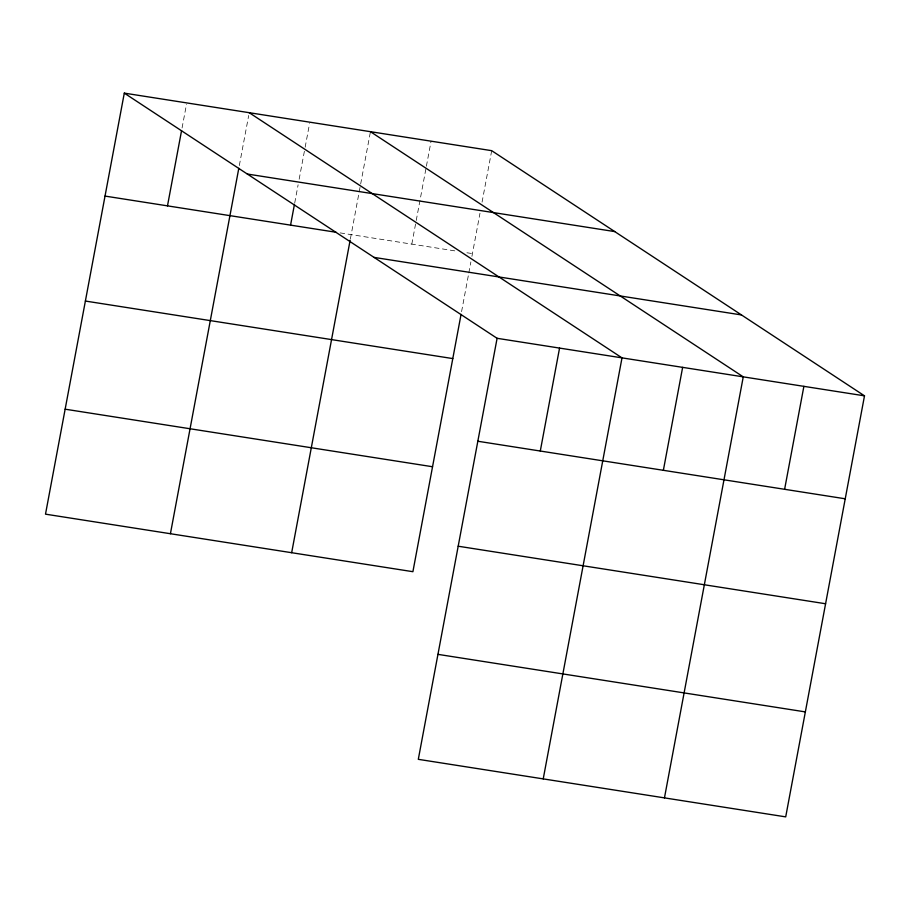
<?xml version="1.0" encoding="UTF-8"?>
<svg xmlns="http://www.w3.org/2000/svg" width="910" height="910" viewBox="0 0 910 910"><rect width="100%" height="100%" fill="white"/><g stroke="black" fill="none" stroke-linecap="round" stroke-linejoin="round"><path stroke-width="0.68" stroke-dasharray="4.55 3.41" d="M182.068 127.957L186.493 104.309M239.319 165.563L248.692 115.479M294.738 202.885L298.116 184.798M299.162 179.225L304.884 148.626M305.146 147.238L309.571 123.578M350.418 238.773L370.45 131.688M411.809 244.13L415.972 221.869M416.234 220.482L426.13 167.611M426.392 166.223L431.078 141.175M461.575 311.629L468.559 274.342M468.809 272.954L470.879 261.909M471.915 256.381L479.979 213.281M482.061 202.145L491.696 150.673M340.169 232.903L455.899 251.035M466.921 252.764L472.426 253.617"/><path stroke-width="1.36" d="M124.295 93.127L497.099 338.304L418.304 759.327L785.705 816.873L864.5 395.839L491.696 150.673L124.295 93.127L45.5 514.161L412.901 571.696L461.063 314.394M167.486 205.865L181.545 130.733M170.42 533.726L238.795 168.35M290.563 225.134L294.476 204.272M291.666 552.711L350.157 240.16M540.29 451.03L559.559 348.086M543.225 778.892L622.008 357.869L249.215 112.692M663.367 470.311L682.636 367.356M664.459 797.877L743.254 376.854L370.45 131.688M784.613 489.296L803.883 386.352M247.315 174.037L614.728 231.584M105.025 196.082L336.029 232.255M374.067 257.394L741.479 314.94M497.099 338.304L864.5 395.839M85.381 301.051L452.793 358.586M477.83 441.248L845.231 498.794M65.145 409.193L432.546 466.739M458.185 546.216L825.586 603.751M437.949 654.358L805.35 711.904"/></g></svg>
